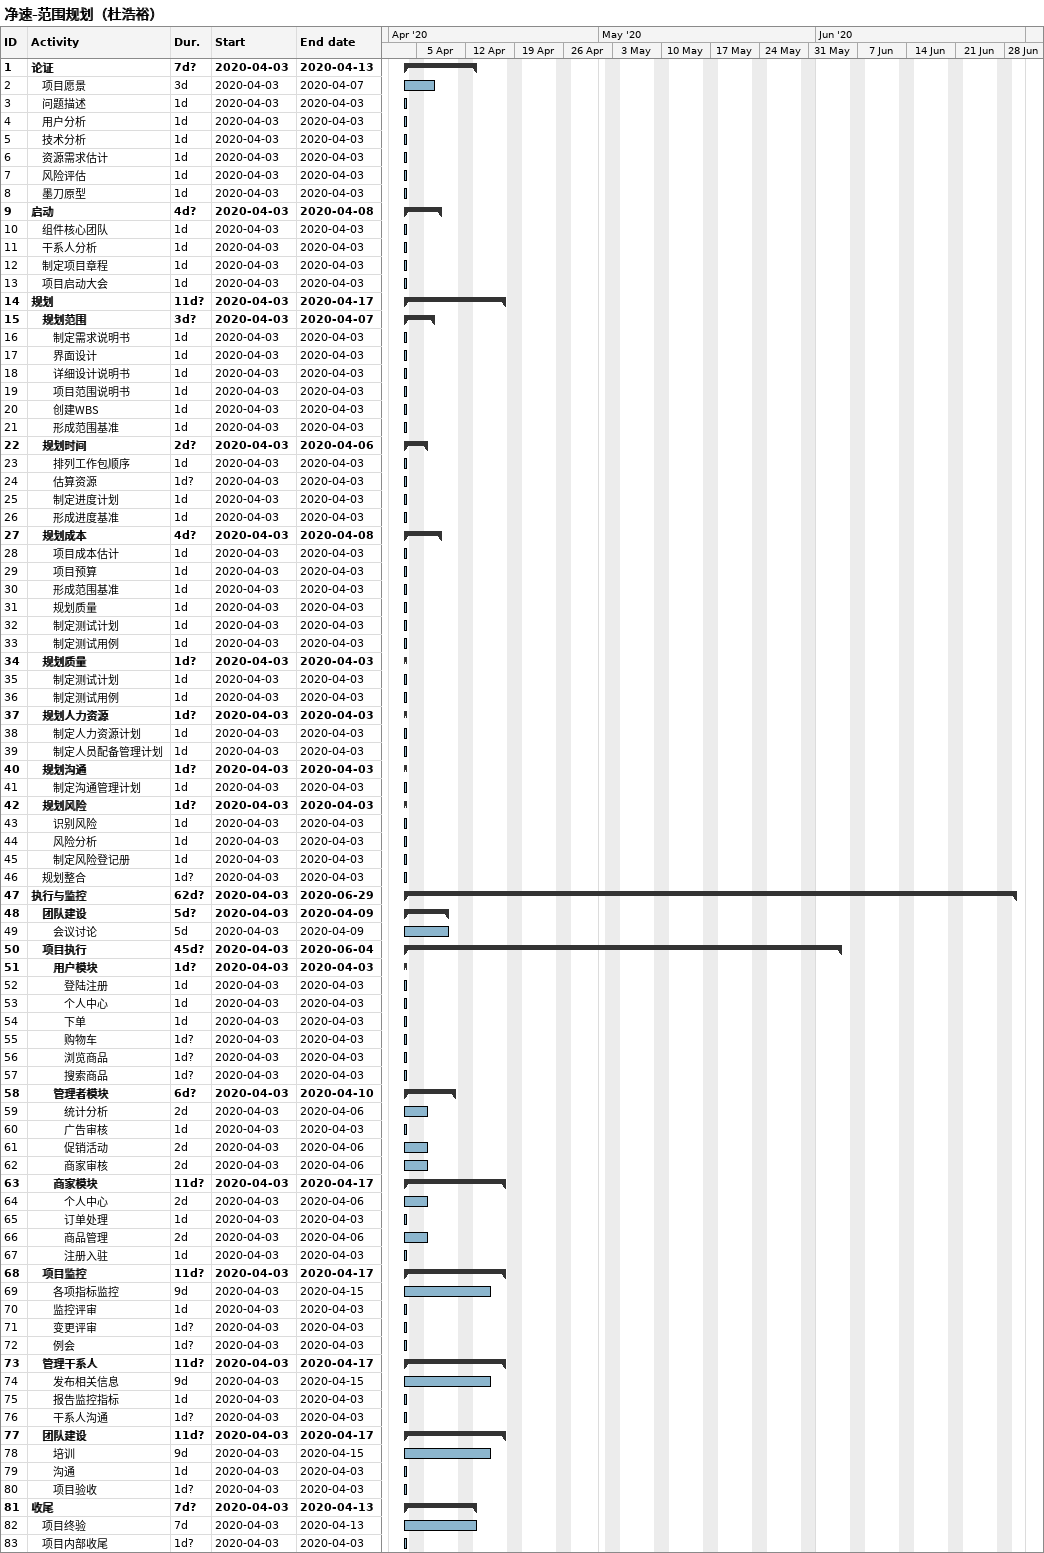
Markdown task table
净速-范围规划（杜浩裕）

| ID | Level | Task | Duration | Start | Finish |
|---|---|---|---|---|---|
| 1 | 1 | **论证** | 7d? | 2020-04-03 | 2020-04-13 |
| 2 | 2 | 项目愿景 | 3d | 2020-04-03 | 2020-04-07 |
| 3 | 2 | 问题描述 | 1d | 2020-04-03 | 2020-04-03 |
| 4 | 2 | 用户分析 | 1d | 2020-04-03 | 2020-04-03 |
| 5 | 2 | 技术分析 | 1d | 2020-04-03 | 2020-04-03 |
| 6 | 2 | 资源需求估计 | 1d | 2020-04-03 | 2020-04-03 |
| 7 | 2 | 风险评估 | 1d | 2020-04-03 | 2020-04-03 |
| 8 | 2 | 墨刀原型 | 1d | 2020-04-03 | 2020-04-03 |
| 9 | 1 | **启动** | 4d? | 2020-04-03 | 2020-04-08 |
| 10 | 2 | 组件核心团队 | 1d | 2020-04-03 | 2020-04-03 |
| 11 | 2 | 干系人分析 | 1d | 2020-04-03 | 2020-04-03 |
| 12 | 2 | 制定项目章程 | 1d | 2020-04-03 | 2020-04-03 |
| 13 | 2 | 项目启动大会 | 1d | 2020-04-03 | 2020-04-03 |
| 14 | 1 | **规划** | 11d? | 2020-04-03 | 2020-04-17 |
| 15 | 2 | **规划范围** | 3d? | 2020-04-03 | 2020-04-07 |
| 16 | 3 | 制定需求说明书 | 1d | 2020-04-03 | 2020-04-03 |
| 17 | 3 | 界面设计 | 1d | 2020-04-03 | 2020-04-03 |
| 18 | 3 | 详细设计说明书 | 1d | 2020-04-03 | 2020-04-03 |
| 19 | 3 | 项目范围说明书 | 1d | 2020-04-03 | 2020-04-03 |
| 20 | 3 | 创建WBS | 1d | 2020-04-03 | 2020-04-03 |
| 21 | 3 | 形成范围基准 | 1d | 2020-04-03 | 2020-04-03 |
| 22 | 2 | **规划时间** | 2d? | 2020-04-03 | 2020-04-06 |
| 23 | 3 | 排列工作包顺序 | 1d | 2020-04-03 | 2020-04-03 |
| 24 | 3 | 估算资源 | 1d? | 2020-04-03 | 2020-04-03 |
| 25 | 3 | 制定进度计划 | 1d | 2020-04-03 | 2020-04-03 |
| 26 | 3 | 形成进度基准 | 1d | 2020-04-03 | 2020-04-03 |
| 27 | 2 | **规划成本** | 4d? | 2020-04-03 | 2020-04-08 |
| 28 | 3 | 项目成本估计 | 1d | 2020-04-03 | 2020-04-03 |
| 29 | 3 | 项目预算 | 1d | 2020-04-03 | 2020-04-03 |
| 30 | 3 | 形成范围基准 | 1d | 2020-04-03 | 2020-04-03 |
| 31 | 3 | 规划质量 | 1d | 2020-04-03 | 2020-04-03 |
| 32 | 3 | 制定测试计划 | 1d | 2020-04-03 | 2020-04-03 |
| 33 | 3 | 制定测试用例 | 1d | 2020-04-03 | 2020-04-03 |
| 34 | 2 | **规划质量** | 1d? | 2020-04-03 | 2020-04-03 |
| 35 | 3 | 制定测试计划 | 1d | 2020-04-03 | 2020-04-03 |
| 36 | 3 | 制定测试用例 | 1d | 2020-04-03 | 2020-04-03 |
| 37 | 2 | **规划人力资源** | 1d? | 2020-04-03 | 2020-04-03 |
| 38 | 3 | 制定人力资源计划 | 1d | 2020-04-03 | 2020-04-03 |
| 39 | 3 | 制定人员配备管理计划 | 1d | 2020-04-03 | 2020-04-03 |
| 40 | 2 | **规划沟通** | 1d? | 2020-04-03 | 2020-04-03 |
| 41 | 3 | 制定沟通管理计划 | 1d | 2020-04-03 | 2020-04-03 |
| 42 | 2 | **规划风险** | 1d? | 2020-04-03 | 2020-04-03 |
| 43 | 3 | 识别风险 | 1d | 2020-04-03 | 2020-04-03 |
| 44 | 3 | 风险分析 | 1d | 2020-04-03 | 2020-04-03 |
| 45 | 3 | 制定风险登记册 | 1d | 2020-04-03 | 2020-04-03 |
| 46 | 2 | 规划整合 | 1d? | 2020-04-03 | 2020-04-03 |
| 47 | 1 | **执行与监控** | 62d? | 2020-04-03 | 2020-06-29 |
| 48 | 2 | **团队建设** | 5d? | 2020-04-03 | 2020-04-09 |
| 49 | 3 | 会议讨论 | 5d | 2020-04-03 | 2020-04-09 |
| 50 | 2 | **项目执行** | 45d? | 2020-04-03 | 2020-06-04 |
| 51 | 3 | **用户模块** | 1d? | 2020-04-03 | 2020-04-03 |
| 52 | 4 | 登陆注册 | 1d | 2020-04-03 | 2020-04-03 |
| 53 | 4 | 个人中心 | 1d | 2020-04-03 | 2020-04-03 |
| 54 | 4 | 下单 | 1d | 2020-04-03 | 2020-04-03 |
| 55 | 4 | 购物车 | 1d? | 2020-04-03 | 2020-04-03 |
| 56 | 4 | 浏览商品 | 1d? | 2020-04-03 | 2020-04-03 |
| 57 | 4 | 搜索商品 | 1d? | 2020-04-03 | 2020-04-03 |
| 58 | 3 | **管理者模块** | 6d? | 2020-04-03 | 2020-04-10 |
| 59 | 4 | 统计分析 | 2d | 2020-04-03 | 2020-04-06 |
| 60 | 4 | 广告审核 | 1d | 2020-04-03 | 2020-04-03 |
| 61 | 4 | 促销活动 | 2d | 2020-04-03 | 2020-04-06 |
| 62 | 4 | 商家审核 | 2d | 2020-04-03 | 2020-04-06 |
| 63 | 3 | **商家模块** | 11d? | 2020-04-03 | 2020-04-17 |
| 64 | 4 | 个人中心 | 2d | 2020-04-03 | 2020-04-06 |
| 65 | 4 | 订单处理 | 1d | 2020-04-03 | 2020-04-03 |
| 66 | 4 | 商品管理 | 2d | 2020-04-03 | 2020-04-06 |
| 67 | 4 | 注册入驻 | 1d | 2020-04-03 | 2020-04-03 |
| 68 | 2 | **项目监控** | 11d? | 2020-04-03 | 2020-04-17 |
| 69 | 3 | 各项指标监控 | 9d | 2020-04-03 | 2020-04-15 |
| 70 | 3 | 监控评审 | 1d | 2020-04-03 | 2020-04-03 |
| 71 | 3 | 变更评审 | 1d? | 2020-04-03 | 2020-04-03 |
| 72 | 3 | 例会 | 1d? | 2020-04-03 | 2020-04-03 |
| 73 | 2 | **管理干系人** | 11d? | 2020-04-03 | 2020-04-17 |
| 74 | 3 | 发布相关信息 | 9d | 2020-04-03 | 2020-04-15 |
| 75 | 3 | 报告监控指标 | 1d | 2020-04-03 | 2020-04-03 |
| 76 | 3 | 干系人沟通 | 1d? | 2020-04-03 | 2020-04-03 |
| 77 | 2 | **团队建设** | 11d? | 2020-04-03 | 2020-04-17 |
| 78 | 3 | 培训 | 9d | 2020-04-03 | 2020-04-15 |
| 79 | 3 | 沟通 | 1d | 2020-04-03 | 2020-04-03 |
| 80 | 3 | 项目验收 | 1d? | 2020-04-03 | 2020-04-03 |
| 81 | 1 | **收尾** | 7d? | 2020-04-03 | 2020-04-13 |
| 82 | 2 | 项目终验 | 7d | 2020-04-03 | 2020-04-13 |
| 83 | 2 | 项目内部收尾 | 1d? | 2020-04-03 | 2020-04-03 |
